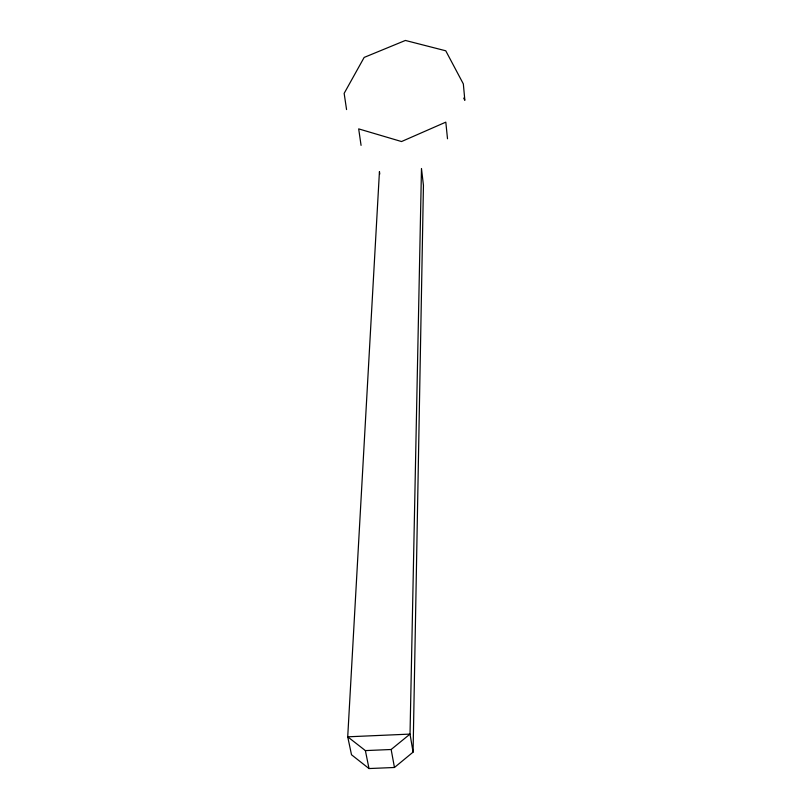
<?xml version="1.0" encoding="UTF-8"?>
<svg xmlns="http://www.w3.org/2000/svg" width="809" height="809" viewBox="0 0 809 809"><rect width="100%" height="100%" fill="white"/><g stroke="black" fill="none" stroke-linecap="round" stroke-linejoin="round"><path stroke-width="1.21" d="M413.075 752.137L423.441 185.372L421.479 168.494L410.021 734.097L413.075 752.137L394.458 767.488L369.005 768.55L351.511 754.767L347.718 736.817L379.441 171.639L379.775 174.036M391.151 749.498L410.021 734.097L347.718 736.817L365.385 750.6L391.151 749.498L394.458 767.488M463.678 98.081L464.851 100.306L463.335 83.914L445.759 50.795L405.39 40.45L364.161 57.419L344.149 93.359L346.565 109.569M365.385 750.6L369.005 768.55M361.067 145.377L358.68 128.884L401.527 141.545L445.81 122.149L447.508 138.774"/></g></svg>
